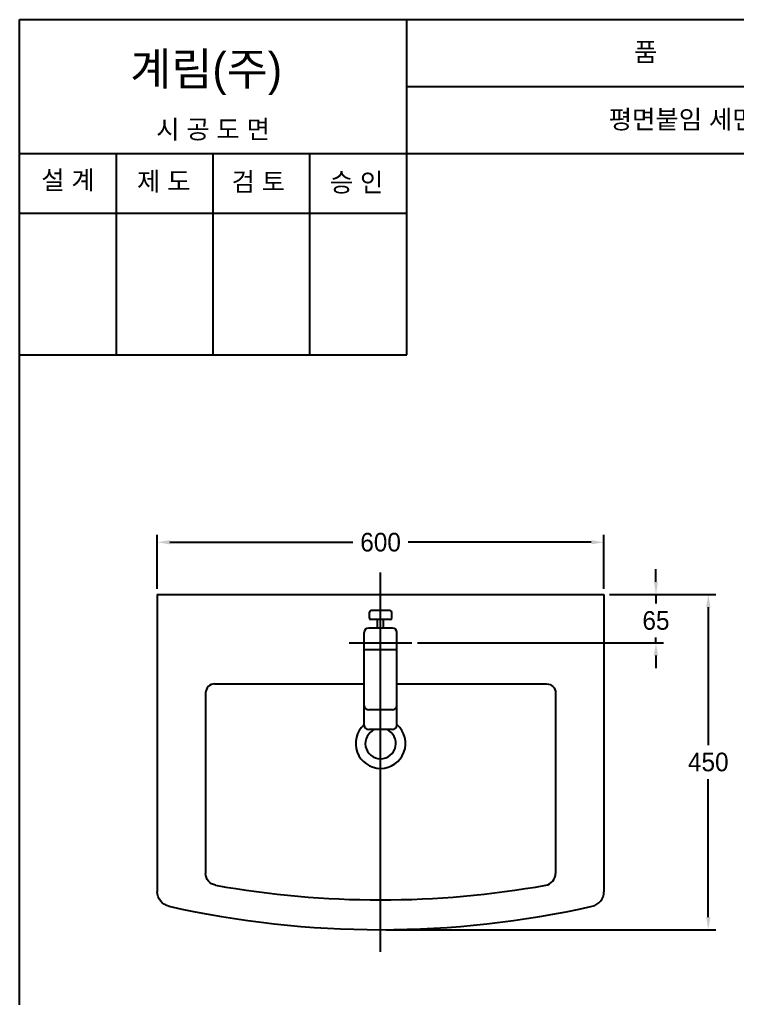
# Model space of a CAD drawing. Header units: millimetres. Extents: x 0 to 5738, y -67 to 2530.
# Drawn here: x 1938 to 2902, y 1216 to 2530 of the extents above; entities that cross this region are included whole.
import ezdxf
from ezdxf.enums import TextEntityAlignment as Align
from ezdxf.lldxf.tags import DXFTag

# ---------------------------------------------------------------- set-up
doc = ezdxf.new("R2010")
doc.units = ezdxf.units.MM
for name, color, linetype in [('TEXT', 7, 'Continuous'), ('내부선 및 부속', 4, 'Continuous'), ('도각라인', 7, 'Continuous'), ('외형선', 3, 'Continuous'), ('중심선', 1, 'DASHED'), ('치수선', 7, 'Continuous')]:
    doc.layers.add(name, color=color, linetype=linetype)
doc.styles.add('____', font='')
doc.styles.add('타이틀', font='H2GTRM.TTF', dxfattribs={"height": 25})
doc.styles.get('____').set_extended_font_data('굴림')
tags = doc.linetypes.add('DASHDOT', pattern=[70, 31, -13, 13, -13]).pattern_tags.tags
tags[10:11] = [DXFTag(74, 4), DXFTag(75, 0), DXFTag(340, '0'), DXFTag(46, 0.0), DXFTag(50, 0.0), DXFTag(44, 0.0), DXFTag(45, 0.0)]
tags[8:9] = [DXFTag(74, 4), DXFTag(75, 0), DXFTag(340, '0'), DXFTag(46, 0.0), DXFTag(50, 0.0), DXFTag(44, 0.0), DXFTag(45, 0.0)]
tags[6:7] = [DXFTag(74, 4), DXFTag(75, 0), DXFTag(340, '0'), DXFTag(46, 0.0), DXFTag(50, 0.0), DXFTag(44, 0.0), DXFTag(45, 0.0)]
tags[4:5] = [DXFTag(74, 4), DXFTag(75, 0), DXFTag(340, '0'), DXFTag(46, 0.0), DXFTag(50, 0.0), DXFTag(44, 0.0), DXFTag(45, 0.0)]
tags = doc.linetypes.add('DASHED', pattern=[25.72, 12.86, -12.86]).pattern_tags.tags
tags[6:7] = [DXFTag(74, 4), DXFTag(75, 0), DXFTag(340, '0'), DXFTag(46, 0.0), DXFTag(50, 0.0), DXFTag(44, 0.0), DXFTag(45, 0.0)]
tags[4:5] = [DXFTag(74, 4), DXFTag(75, 0), DXFTag(340, '0'), DXFTag(46, 0.0), DXFTag(50, 0.0), DXFTag(44, 0.0), DXFTag(45, 0.0)]
doc.dimstyles.new('MSADIM', dxfattribs={"dimtxt": 33, "dimasz": 17, "dimexe": 10, "dimexo": 7.5, "dimgap": 10, "dimtad": 0, "dimtih": 1, "dimtoh": 1, "dimdec": 0, "dimzin": 1, "dimdsep": 46, "dimtxsty": '____', "dimcen": 11.25, "dimadec": 0, "dimazin": 0, "dimtfac": 1, "dimtdec": 0, "dimtix": 1, "dimtmove": 0, "dimatfit": 3, "dimfxl": 0, "dimtolj": 1, "dimtzin": 1, "dimarcsym": 0})

# ---------------------------------------------------------------- blocks, each defined once
blk = doc.blocks.new('*D15')
at = {"layer": '치수선', "color": 0, "linetype": 'Continuous', "lineweight": -2}
for p, q in [((2122.7, 1765.6), (2122.7, 1838.2)), ((2139.7, 1828.2), (2385.4, 1828.2)), ((2705.7, 1828.2), (2459.9, 1828.2)), ((2722.7, 1765.6), (2722.7, 1838.2))]:
    blk.add_line(p, q, dxfattribs=at)
at = {"layer": '치수선', "color": 0, "linetype": 'Continuous'}
for points in [[(2139.7, 1831.1), (2139.7, 1825.4), (2122.7, 1828.2)], [(2705.7, 1831.1), (2705.7, 1825.4), (2722.7, 1828.2)]]:
    blk.add_solid(points, dxfattribs=at)
at = {"layer": '치수선', "color": 0, "linetype": 'Continuous', "insert": (2422.7, 1828.2), "char_height": 25, "attachment_point": 5, "style": '____'}
blk.add_mtext('\\A1;600', dxfattribs=at)
blk = doc.blocks.new('*D16')
at = {"layer": '치수선', "color": 0, "linetype": 'Continuous', "lineweight": -2}
for p, q in [((2792.6, 1775.1), (2792.6, 1792.1)), ((2730.2, 1758.1), (2802.6, 1758.1)), ((2792.6, 1758.1), (2792.6, 1745.9)), ((2792.6, 1693.1), (2792.6, 1700.3)), ((2472.2, 1693.1), (2802.6, 1693.1)), ((2792.6, 1676.1), (2792.6, 1659.1))]:
    blk.add_line(p, q, dxfattribs=at)
at = {"layer": '치수선', "color": 0, "linetype": 'Continuous'}
for points in [[(2789.8, 1775.1), (2795.4, 1775.1), (2792.6, 1758.1)], [(2789.8, 1676.1), (2795.4, 1676.1), (2792.6, 1693.1)]]:
    blk.add_solid(points, dxfattribs=at)
at = {"layer": '치수선', "color": 0, "linetype": 'Continuous', "insert": (2792.6, 1723.1), "char_height": 25, "attachment_point": 5, "style": '____'}
blk.add_mtext('\\A1;65', dxfattribs=at)
blk = doc.blocks.new('*D17')
at = {"layer": '치수선', "color": 0, "linetype": 'Continuous', "lineweight": -2}
for p, q in [((2730.2, 1758.1), (2872.9, 1758.1)), ((2862.9, 1741.1), (2862.9, 1555.9)), ((2862.9, 1325.1), (2862.9, 1510.3)), ((2430.2, 1308.1), (2872.9, 1308.1))]:
    blk.add_line(p, q, dxfattribs=at)
at = {"layer": '치수선', "color": 0, "linetype": 'Continuous'}
for points in [[(2860.1, 1741.1), (2865.8, 1741.1), (2862.9, 1758.1)], [(2860.1, 1325.1), (2865.8, 1325.1), (2862.9, 1308.1)]]:
    blk.add_solid(points, dxfattribs=at)
at = {"layer": '치수선', "color": 0, "linetype": 'Continuous', "insert": (2862.9, 1533.1), "char_height": 25, "attachment_point": 5, "style": '____'}
blk.add_mtext('\\A1;450', dxfattribs=at)

msp = doc.modelspace()

# ---------------------------------------------------------------- linework, layer by layer
at = {"layer": '내부선 및 부속', "linetype": 'Continuous'}
for p, q in [((2435.7, 1736.5), (2409.7, 1736.5)), ((2435.7, 1724.5), (2409.7, 1724.5)), ((2418.7, 1713.1), (2418.7, 1724.5)), ((2426.7, 1713.1), (2426.7, 1724.5)), ((2438.7, 1713.1), (2406.7, 1713.1)), ((2400.7, 1609.1), (2400.7, 1707.1)), ((2444.7, 1609.1), (2444.7, 1707.1)), ((2444.7, 1683.9), (2400.7, 1683.9)), ((2400.7, 1582.9), (2400.7, 1609.1)), ((2444.7, 1582.9), (2444.7, 1609.1)), ((2438.7, 1603.1), (2406.7, 1603.1)), ((2438.7, 1576.9), (2406.7, 1576.9))]:
    msp.add_line(p, q, dxfattribs=at)
for centre, radius, start, end in [((2409.7, 1734.5), 2, 90, 180), ((2435.7, 1734.5), 2, 0, 90), ((2409.7, 1726.5), 2, 180, 270), ((2435.7, 1726.5), 2, 270, 0), ((2406.7, 1707.1), 6, 90, 180), ((2438.7, 1707.1), 6, 0, 90), ((2406.7, 1609.1), 6, 180, 270), ((2438.7, 1609.1), 6, 270, 0), ((2422.7, 1558.1), 33.5, 131.0499, 48.9501), ((2406.7, 1582.9), 6, 180, 270), ((2438.7, 1582.9), 6, 270, 0), ((2422.7, 1558.1), 20.5, 113.7896, 66.2104)]:
    msp.add_arc(centre, radius, start, end, dxfattribs=at)
for points in [[(2407.7, 1726.5), (2407.7, 1730.5), (2407.7, 1734.5)], [(2437.7, 1726.5), (2437.7, 1730.5), (2437.7, 1734.5)]]:
    msp.add_open_spline(points, degree=2, dxfattribs=at)
at = {"layer": '도각라인', "color": 7}
for p, q in [((1937.8, 0), (1937.8, 2530)), ((1937.8, 2530), (3737.8, 2530)), ((2457.8, 2080), (2457.8, 2530)), ((2457.8, 2440), (3737.8, 2440)), ((1937.8, 2350), (3737.8, 2350)), ((2067.8, 2080), (2067.8, 2350)), ((2197.8, 2080), (2197.8, 2350)), ((2327.8, 2080), (2327.8, 2350)), ((1937.8, 2270), (2457.8, 2270)), ((1937.8, 2080), (2457.8, 2080))]:
    msp.add_line(p, q, dxfattribs=at)
at = {"layer": '외형선', "linetype": 'Continuous'}
for p, q in [((2122.7, 1758.1), (2722.7, 1758.1)), ((2122.7, 1758.1), (2122.7, 1359.1)), ((2722.7, 1758.1), (2722.7, 1359.1)), ((2199.7, 1638.1), (2400.7, 1638.1)), ((2444.7, 1638.1), (2645.7, 1638.1)), ((2187.7, 1626.1), (2187.7, 1383.5)), ((2657.7, 1626.1), (2657.7, 1383.5))]:
    msp.add_line(p, q, dxfattribs=at)
at = {"layer": '외형선', "linetype": 'Continuous', "flags": 128}
for points in [[(2645.7, 1638.1, -0.414214), (2657.7, 1626.1)], [(2200.9, 1367.8, -0.363281), (2187.7, 1383.5)], [(2138.3, 1339.6, -0.351), (2122.7, 1359.1)]]:
    msp.add_lwpolyline(points, format="xyb", dxfattribs=at)
at = {"layer": '외형선', "linetype": 'Continuous'}
for centre, radius, start, end in [((2199.7, 1626.1), 12, 90, 180), ((2641.7, 1383.5), 16, 280.1395, 0), ((2422.7, 2608.1), 1260, 259.8605, 280.1395), ((2702.7, 1359.1), 20, 282.6356, 0), ((2422.7, 2608.1), 1300, 257.3644, 282.6356)]:
    msp.add_arc(centre, radius, start, end, dxfattribs=at)
at = {"layer": '중심선', "linetype": 'DASHDOT'}
for p, q in [((2422.7, 1278.2), (2422.7, 1787.8)), ((2380.7, 1693.1), (2464.7, 1693.1))]:
    msp.add_line(p, q, dxfattribs=at)

# ---------------------------------------------------------------- texts
at = {"layer": 'TEXT', "style": '타이틀'}
for s, p in [('품             명', (2853.4, 2486.4)), ('평면붙임 세면기', (2843.5, 2396)), ('시 공 도 면', (2197.6, 2382.7)), ('설 계', (2002.8, 2314.6)), ('제 도', (2131.5, 2312.9)), ('검 토', (2258.5, 2312.3)), ('승 인', (2390.5, 2311.4))]:
    msp.add_text(s, height=25, dxfattribs=at).set_placement(p, align=Align.MIDDLE_CENTER)
msp.add_text('계림(주)', height=44, dxfattribs=at).set_placement((2086.4, 2441.8))

# ---------------------------------------------------------------- dimensions: what is measured, and where the dimension line sits
at = {"layer": '치수선', "linetype": 'Continuous'}
dim = msp.add_linear_dim(base=(2722.7, 1828.2), p1=(2122.7, 1758.1), p2=(2722.7, 1758.1), dimstyle='MSADIM', override={"dimtxt": 25}, dxfattribs=at)
dim.commit()
dim.dimension.update_dxf_attribs({"geometry": '*D15', "text_midpoint": (2422.7, 1828.2), "dimtype": 160})
for base, p1, p2, picture, middle in [((2792.6, 1758.1), (2464.7, 1693.1), (2722.7, 1758.1), '*D16', (2792.6, 1723.1)), ((2862.9, 1308.1), (2722.7, 1758.1), (2422.7, 1308.1), '*D17', (2862.9, 1533.1))]:
    dim = msp.add_linear_dim(base=base, p1=p1, p2=p2, angle=90, dimstyle='MSADIM', override={"dimtxt": 25}, dxfattribs=at)
    dim.commit()
    dim.dimension.update_dxf_attribs({"geometry": picture, "text_midpoint": middle, "dimtype": 160})

doc.saveas('drawing.dxf')
